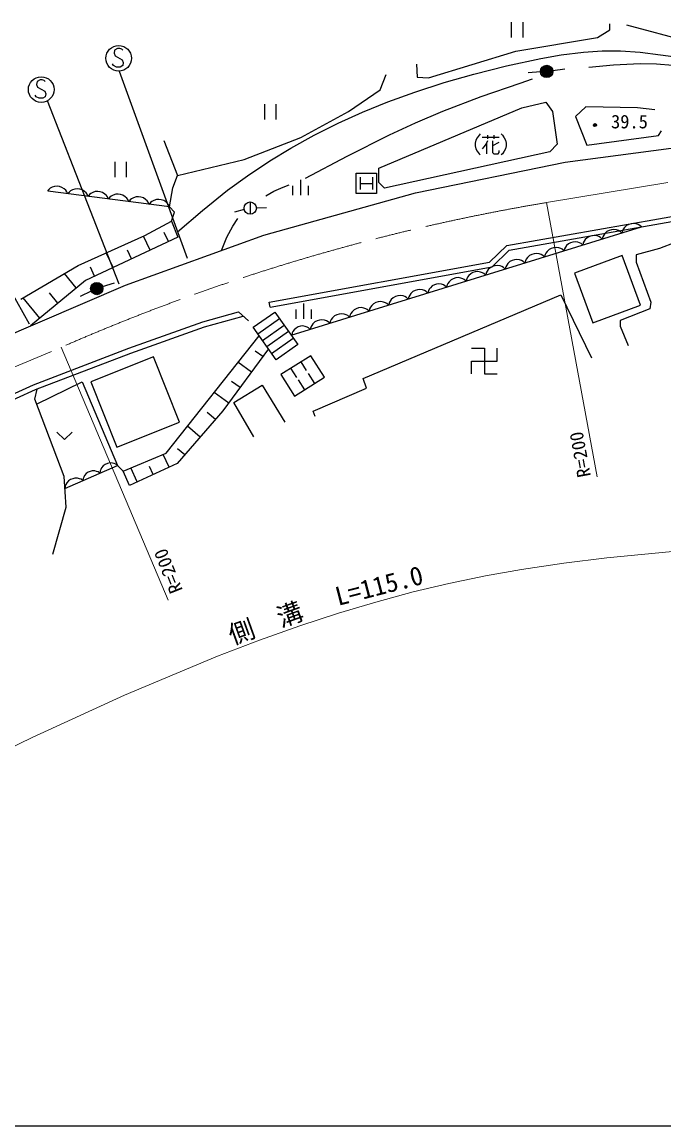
# Model space of a CAD drawing. Units: millimetres, scale not verified. Extents: x 40000 to 680000, y 20000 to 380000.
# Drawn here: x 94928 to 157506, y 205000 to 312586 of the extents above; entities that cross this region are included whole.
import ezdxf
from ezdxf.enums import TextEntityAlignment as Align

# ---------------------------------------------------------------- set-up
doc = ezdxf.new("R2010")
doc.units = ezdxf.units.MM
doc.header["$LTSCALE"] = 1000
doc.linetypes.add('CHAIN', pattern=[18.5, 12, -1.5, 3.5, -1.5])
for name, color, linetype, lineweight in [('M-BGD', 7, 'Continuous', 25), ('M-BGD-EXST', 7, 'Continuous', 25), ('M-BMK', 2, 'CHAIN', 13), ('M-STR-HTXT', 7, 'Continuous', 13), ('M-TTL-BAND', 7, 'Continuous', 25)]:
    doc.layers.add(name, color=color, linetype=linetype, lineweight=lineweight)
doc.styles.add('ＭＳ ゴシック', font='')
doc.styles.get('ＭＳ ゴシック').set_extended_font_data('MS Gothic')

msp = doc.modelspace()

# ---------------------------------------------------------------- linework, layer by layer
at = {"layer": 'M-BGD'}
for p, q in [((142627, 312586), (142627, 311086)), ((143767, 311086), (143767, 312586)), ((152226, 311830), (152226, 312426)), ((153872, 312311), (160485, 310541)), ((143062, 309744), (151034, 311085)), ((151034, 311085), (152226, 311830)), ((134567, 307136), (143062, 309744)), ((133375, 308477), (133450, 307211)), ((145475, 307732), (144277, 307655)), ((146667, 307859), (147854, 308035)), ((129829, 305976), (130439, 307472)), ((133450, 307211), (134567, 307136)), ((126766, 303876), (129829, 305976)), ((118550, 304586), (118550, 303086)), ((119690, 303086), (119690, 304586)), ((143666, 304229), (145994, 304788)), ((145994, 304788), (146646, 303857)), ((122097, 301342), (126766, 303876)), ((129695, 298362), (143666, 304229)), ((146646, 303857), (147112, 300690)), ((149906, 304322), (148881, 303391)), ((154935, 304229), (149906, 304322)), ((156612, 304043), (154935, 304229)), ((148881, 303391), (149999, 300597)), ((116578, 299183), (122097, 301342)), ((139297, 301318), (139177, 301078)), ((139477, 301558), (139297, 301318)), ((139597, 301678), (139477, 301558)), ((139777, 301378), (141457, 301378)), ((140317, 301558), (140317, 301198)), ((140917, 301558), (140917, 301198)), ((141637, 301678), (141757, 301558)), ((141757, 301558), (141937, 301318)), ((141937, 301318), (142057, 301078)), ((147892, 298942), (166283, 301373)), ((149999, 300597), (156984, 301528)), ((156984, 301528), (157264, 301994)), ((108749, 301037), (110078, 297630)), ((139177, 301078), (139117, 300778)), ((139117, 300778), (139117, 300538)), ((139117, 300538), (139177, 300238)), ((139177, 300238), (139297, 299998)), ((139957, 300418), (139777, 300238)), ((140077, 300598), (139957, 300418)), ((140197, 300778), (140077, 300598)), ((140317, 301018), (140197, 300778)), ((140197, 300778), (140197, 299758)), ((140797, 301018), (140797, 299878)), ((141397, 300838), (140797, 300538)), ((142057, 300238), (141937, 299998)), ((142057, 301078), (142117, 300778)), ((142117, 300538), (142057, 300238)), ((142117, 300778), (142117, 300538)), ((147112, 300690), (146366, 299945)), ((110078, 297630), (116578, 299183)), ((146366, 299945), (130254, 296406)), ((139297, 299998), (139477, 299758)), ((139477, 299758), (139597, 299638)), ((140797, 299878), (140917, 299758)), ((140917, 299758), (141337, 299758)), ((141337, 299758), (141457, 299878)), ((141457, 299878), (141457, 300058)), ((141757, 299758), (141637, 299638)), ((141937, 299998), (141757, 299758)), ((103956, 298964), (103956, 297464)), ((105096, 297464), (105096, 298964)), ((129695, 296965), (129695, 298362)), ((133297, 295936), (147892, 298942)), ((109620, 296440), (110078, 297630)), ((122058, 297214), (122058, 295714)), ((130254, 296406), (129695, 296965)), ((97541, 296278), (97396, 296095)), ((109298, 294565), (97424, 296091)), ((97675, 296382), (97541, 296278)), ((97849, 296480), (97675, 296382)), ((98102, 296569), (97849, 296480)), ((98345, 296578), (98102, 296569)), ((98583, 296547), (98345, 296578)), ((98816, 296477), (98583, 296547)), ((99039, 296327), (98816, 296477)), ((99182, 296188), (99039, 296327)), ((99286, 296054), (99182, 296188)), ((99380, 295840), (99286, 296054)), ((99524, 296023), (99380, 295840)), ((99659, 296127), (99524, 296023)), ((99833, 296225), (99659, 296127)), ((100086, 296314), (99833, 296225)), ((100329, 296323), (100086, 296314)), ((100567, 296292), (100329, 296323)), ((100800, 296222), (100567, 296292)), ((101023, 296073), (100800, 296222)), ((101166, 295933), (101023, 296073)), ((101270, 295799), (101166, 295933)), ((101642, 295872), (101508, 295768)), ((101816, 295971), (101642, 295872)), ((102070, 296059), (101816, 295971)), ((102313, 296068), (102070, 296059)), ((102551, 296037), (102313, 296068)), ((102784, 295967), (102551, 296037)), ((103006, 295818), (102784, 295967)), ((109298, 294565), (109620, 296440)), ((118495, 291830), (133297, 295936)), ((121308, 296614), (121308, 295714)), ((122808, 296614), (122808, 295714)), ((101363, 295585), (101270, 295799)), ((101508, 295768), (101363, 295585)), ((103150, 295678), (103006, 295818)), ((103254, 295544), (103150, 295678)), ((103347, 295330), (103254, 295544)), ((103492, 295513), (103347, 295330)), ((103626, 295617), (103492, 295513)), ((103800, 295716), (103626, 295617)), ((104053, 295804), (103800, 295716)), ((104296, 295813), (104053, 295804)), ((104534, 295783), (104296, 295813)), ((104767, 295712), (104534, 295783)), ((104990, 295563), (104767, 295712)), ((105134, 295423), (104990, 295563)), ((105237, 295289), (105134, 295423)), ((105331, 295075), (105237, 295289)), ((105475, 295258), (105331, 295075)), ((105610, 295362), (105475, 295258)), ((105784, 295461), (105610, 295362)), ((106037, 295549), (105784, 295461)), ((106280, 295558), (106037, 295549)), ((106518, 295528), (106280, 295558)), ((106751, 295457), (106518, 295528)), ((106974, 295308), (106751, 295457)), ((107117, 295168), (106974, 295308)), ((107221, 295034), (107117, 295168)), ((107314, 294820), (107221, 295034)), ((107459, 295003), (107314, 294820)), ((107593, 295107), (107459, 295003)), ((107767, 295206), (107593, 295107)), ((108021, 295294), (107767, 295206)), ((108264, 295303), (108021, 295294)), ((108502, 295273), (108264, 295303)), ((108735, 295202), (108502, 295273)), ((108958, 295053), (108735, 295202)), ((109101, 294913), (108958, 295053)), ((109205, 294779), (109101, 294913)), ((117175, 295058), (117175, 293858)), ((142182, 290808), (166168, 295039)), ((109298, 294565), (109205, 294779)), ((109803, 294059), (109298, 294565)), ((109489, 293182), (109803, 294059)), ((116594, 294306), (115626, 294054)), ((117774, 294485), (118773, 294530)), ((142420, 290342), (166226, 294542)), ((106884, 291775), (109489, 293182)), ((109489, 293182), (110109, 291609)), ((153856, 292751), (153662, 292566)), ((154073, 292861), (153856, 292751)), ((154302, 292931), (154073, 292861)), ((154543, 292964), (154302, 292931)), ((154808, 292920), (154543, 292964)), ((154997, 292853), (154808, 292920)), ((155147, 292774), (154997, 292853)), ((155320, 292618), (155147, 292774)), ((100398, 288866), (106884, 291775)), ((110109, 291609), (101096, 287412)), ((105005, 286957), (118495, 291830)), ((107405, 290350), (106766, 291722)), ((109208, 291189), (108797, 292072)), ((121170, 282062), (155320, 292618)), ((150034, 291570), (149840, 291385)), ((150251, 291679), (150034, 291570)), ((150481, 291750), (150251, 291679)), ((150722, 291783), (150481, 291750)), ((150987, 291739), (150722, 291783)), ((151175, 291672), (150987, 291739)), ((151325, 291592), (151175, 291672)), ((151499, 291437), (151325, 291592)), ((151554, 291663), (151499, 291437)), ((151634, 291813), (151554, 291663)), ((151751, 291975), (151634, 291813)), ((151945, 292161), (151751, 291975)), ((152162, 292270), (151945, 292161)), ((152392, 292341), (152162, 292270)), ((152633, 292373), (152392, 292341)), ((152897, 292330), (152633, 292373)), ((153086, 292262), (152897, 292330)), ((153236, 292183), (153086, 292262)), ((153410, 292027), (153236, 292183)), ((153465, 292254), (153410, 292027)), ((153544, 292404), (153465, 292254)), ((153662, 292566), (153544, 292404)), ((140513, 289187), (142182, 290808)), ((146525, 290528), (146308, 290418)), ((146755, 290598), (146525, 290528)), ((146996, 290631), (146755, 290598)), ((147261, 290587), (146996, 290631)), ((147449, 290520), (147261, 290587)), ((147599, 290441), (147449, 290520)), ((147825, 290500), (147773, 290285)), ((147901, 290643), (147825, 290500)), ((148012, 290797), (147901, 290643)), ((148196, 290973), (148012, 290797)), ((148403, 291077), (148196, 290973)), ((148621, 291144), (148403, 291077)), ((148850, 291175), (148621, 291144)), ((149101, 291133), (148850, 291175)), ((149280, 291069), (149101, 291133)), ((149423, 290994), (149280, 291069)), ((149588, 290846), (149423, 290994)), ((149644, 291073), (149588, 290846)), ((149723, 291223), (149644, 291073)), ((149840, 291385), (149723, 291223)), ((157062, 290516), (154812, 289905)), ((158608, 291089), (157062, 290516)), ((103800, 288671), (103137, 290095)), ((105602, 289511), (105212, 290349)), ((140752, 288722), (142420, 290342)), ((142933, 289417), (142704, 289346)), ((143174, 289450), (142933, 289417)), ((143439, 289406), (143174, 289450)), ((144086, 289480), (144007, 289330)), ((144203, 289642), (144086, 289480)), ((144397, 289828), (144203, 289642)), ((144615, 289937), (144397, 289828)), ((144844, 290008), (144615, 289937)), ((145085, 290040), (144844, 290008)), ((145350, 289997), (145085, 290040)), ((145538, 289929), (145350, 289997)), ((145688, 289850), (145538, 289929)), ((145862, 289694), (145688, 289850)), ((145917, 289921), (145862, 289694)), ((145997, 290071), (145917, 289921)), ((146114, 290233), (145997, 290071)), ((146308, 290418), (146114, 290233)), ((147773, 290285), (147599, 290441)), ((153435, 289830), (148786, 288102)), ((155229, 285004), (153435, 289830)), ((154812, 289905), (154812, 289181)), ((94819, 285576), (100398, 288866)), ((101997, 287832), (101593, 288701)), ((119033, 285284), (140513, 289187)), ((119123, 284792), (140752, 288722)), ((140382, 288461), (140264, 288299)), ((140576, 288647), (140382, 288461)), ((140793, 288756), (140576, 288647)), ((141022, 288827), (140793, 288756)), ((141263, 288859), (141022, 288827)), ((141528, 288815), (141263, 288859)), ((141716, 288748), (141528, 288815)), ((141867, 288669), (141716, 288748)), ((142040, 288513), (141867, 288669)), ((142096, 288740), (142040, 288513)), ((142175, 288890), (142096, 288740)), ((142292, 289052), (142175, 288890)), ((142486, 289237), (142292, 289052)), ((142704, 289346), (142486, 289237)), ((143627, 289339), (143439, 289406)), ((143777, 289259), (143627, 289339)), ((143951, 289104), (143777, 289259)), ((144007, 289330), (143951, 289104)), ((154812, 289181), (156223, 285289)), ((101096, 287412), (95765, 282988)), ((100208, 286675), (99049, 288071)), ((136560, 287280), (136443, 287118)), ((136754, 287465), (136560, 287280)), ((136971, 287574), (136754, 287465)), ((137201, 287645), (136971, 287574)), ((137442, 287678), (137201, 287645)), ((137707, 287634), (137442, 287678)), ((137895, 287567), (137707, 287634)), ((138045, 287488), (137895, 287567)), ((138219, 287332), (138045, 287488)), ((138274, 287558), (138219, 287332)), ((138353, 287708), (138274, 287558)), ((138471, 287870), (138353, 287708)), ((138665, 288056), (138471, 287870)), ((138882, 288165), (138665, 288056)), ((139112, 288236), (138882, 288165)), ((139353, 288269), (139112, 288236)), ((139617, 288225), (139353, 288269)), ((139806, 288157), (139617, 288225)), ((139956, 288078), (139806, 288157)), ((140129, 287923), (139956, 288078)), ((140185, 288149), (140129, 287923)), ((140264, 288299), (140185, 288149)), ((148786, 288102), (150580, 283276)), ((67914, 271024), (105005, 286957)), ((98430, 285200), (97593, 286209)), ((101667, 286363), (100580, 285854)), ((102782, 286799), (103925, 287164)), ((133028, 286314), (132834, 286128)), ((133245, 286423), (133028, 286314)), ((133475, 286493), (133245, 286423)), ((133716, 286526), (133475, 286493)), ((133981, 286482), (133716, 286526)), ((134169, 286415), (133981, 286482)), ((134319, 286336), (134169, 286415)), ((134493, 286180), (134319, 286336)), ((134545, 286395), (134493, 286180)), ((134621, 286538), (134545, 286395)), ((134732, 286692), (134621, 286538)), ((134916, 286868), (134732, 286692)), ((135123, 286972), (134916, 286868)), ((135341, 287039), (135123, 286972)), ((135570, 287070), (135341, 287039)), ((135821, 287028), (135570, 287070)), ((136000, 286964), (135821, 287028)), ((136143, 286889), (136000, 286964)), ((136308, 286741), (136143, 286889)), ((136363, 286968), (136308, 286741)), ((136443, 287118), (136363, 286968)), ((96653, 283725), (95019, 285694)), ((119123, 284792), (119033, 285284)), ((122356, 285164), (122356, 283664)), ((128195, 277856), (147467, 286018)), ((129206, 285132), (129012, 284947)), ((129424, 285241), (129206, 285132)), ((129653, 285312), (129424, 285241)), ((129894, 285345), (129653, 285312)), ((130159, 285301), (129894, 285345)), ((130347, 285234), (130159, 285301)), ((130497, 285154), (130347, 285234)), ((130671, 284999), (130497, 285154)), ((130727, 285225), (130671, 284999)), ((130806, 285375), (130727, 285225)), ((130923, 285537), (130806, 285375)), ((131117, 285723), (130923, 285537)), ((131335, 285832), (131117, 285723)), ((131564, 285903), (131335, 285832)), ((131805, 285936), (131564, 285903)), ((132070, 285892), (131805, 285936)), ((132258, 285824), (132070, 285892)), ((132408, 285745), (132258, 285824)), ((132582, 285589), (132408, 285745)), ((132637, 285816), (132582, 285589)), ((132717, 285966), (132637, 285816)), ((132834, 286128), (132717, 285966)), ((147467, 286018), (150443, 279876)), ((156223, 285289), (156147, 284641)), ((112548, 283376), (116029, 284330)), ((116029, 284330), (117012, 283484)), ((117462, 282836), (119582, 284324)), ((119582, 284324), (121810, 281150)), ((121606, 284564), (121606, 283664)), ((123106, 284564), (123106, 283664)), ((125602, 284060), (125385, 283951)), ((125832, 284131), (125602, 284060)), ((126073, 284164), (125832, 284131)), ((126337, 284120), (126073, 284164)), ((126526, 284052), (126337, 284120)), ((126676, 283973), (126526, 284052)), ((126905, 284044), (126849, 283818)), ((126984, 284194), (126905, 284044)), ((127102, 284356), (126984, 284194)), ((127296, 284542), (127102, 284356)), ((127513, 284651), (127296, 284542)), ((127742, 284722), (127513, 284651)), ((127983, 284754), (127742, 284722)), ((128248, 284710), (127983, 284754)), ((128436, 284643), (128248, 284710)), ((128587, 284564), (128436, 284643)), ((128760, 284408), (128587, 284564)), ((128816, 284635), (128760, 284408)), ((128895, 284785), (128816, 284635)), ((129012, 284947), (128895, 284785)), ((150580, 283276), (155229, 285004)), ((156147, 284641), (153248, 283496)), ((105347, 280801), (112548, 283376)), ((112698, 282899), (116486, 283937)), ((117908, 282201), (120028, 283689)), ((118353, 281566), (120473, 283054)), ((122290, 282965), (122061, 282934)), ((122541, 282923), (122290, 282965)), ((123163, 283013), (123083, 282863)), ((123280, 283175), (123163, 283013)), ((123474, 283360), (123280, 283175)), ((123691, 283469), (123474, 283360)), ((123921, 283540), (123691, 283469)), ((124162, 283573), (123921, 283540)), ((124427, 283529), (124162, 283573)), ((124615, 283462), (124427, 283529)), ((124765, 283383), (124615, 283462)), ((124939, 283227), (124765, 283383)), ((124994, 283453), (124939, 283227)), ((125073, 283604), (124994, 283453)), ((125191, 283765), (125073, 283604)), ((125385, 283951), (125191, 283765)), ((126849, 283818), (126676, 283973)), ((153248, 283496), (153248, 282962)), ((153248, 282962), (154011, 281055)), ((105521, 280332), (112698, 282899)), ((108967, 270568), (118034, 282022)), ((119690, 279662), (117462, 282836)), ((120919, 282420), (118799, 280932)), ((121265, 282290), (121213, 282075)), ((121341, 282433), (121265, 282290)), ((121452, 282587), (121341, 282433)), ((121636, 282763), (121452, 282587)), ((121843, 282867), (121636, 282763)), ((122061, 282934), (121843, 282867)), ((122720, 282859), (122541, 282923)), ((122863, 282784), (122720, 282859)), ((123028, 282636), (122863, 282784)), ((123083, 282863), (123028, 282636)), ((96054, 277223), (105347, 280801)), ((119245, 280297), (121365, 281785)), ((121810, 281150), (119690, 279662)), ((96246, 276762), (105521, 280332)), ((107744, 279954), (101640, 277522)), ((110284, 273579), (107744, 279954)), ((118940, 280731), (114517, 274697)), ((118387, 279977), (117638, 280526)), ((123067, 280072), (120167, 278241)), ((124400, 277962), (123067, 280072)), ((138756, 280792), (140006, 280792)), ((140006, 280792), (140006, 278292)), ((141256, 279542), (141256, 280792)), ((117281, 278468), (115977, 279424)), ((121706, 277946), (121134, 278851)), ((122100, 279462), (122622, 278636)), ((138756, 278292), (138756, 279542)), ((138756, 279542), (141256, 279542)), ((120167, 278241), (121500, 276131)), ((121500, 276131), (124400, 277962)), ((121860, 277702), (122467, 276741)), ((122811, 278336), (123433, 277351)), ((128500, 276903), (128195, 277856)), ((140006, 278292), (141256, 278292)), ((83579, 271635), (96054, 277223)), ((83784, 271179), (96246, 276762)), ((96164, 275827), (96393, 276818)), ((96348, 275343), (100776, 277532)), ((100776, 277532), (104246, 269376)), ((101640, 277522), (104180, 271147)), ((116175, 276960), (115360, 277558)), ((115559, 275494), (118336, 277203)), ((118336, 277203), (120534, 273602)), ((123312, 274652), (128500, 276903)), ((99025, 268311), (96164, 275827)), ((115070, 275451), (113654, 276489)), ((117512, 272168), (115559, 275494)), ((114517, 274697), (110034, 269547)), ((113770, 273839), (112983, 274523)), ((123503, 274156), (123312, 274652)), ((104180, 271147), (110284, 273579)), ((98306, 272631), (99056, 271911)), ((99056, 271911), (99806, 272631)), ((112276, 272122), (111045, 273193)), ((104771, 268804), (108967, 270568)), ((109260, 269193), (108685, 270450)), ((110781, 270405), (110091, 271006)), ((99100, 267123), (104246, 269376)), ((102593, 268984), (102534, 268834)), ((102686, 269149), (102593, 268984)), ((102849, 269345), (102686, 269149)), ((103043, 269471), (102849, 269345)), ((103252, 269563), (103043, 269471)), ((103476, 269620), (103252, 269563)), ((103730, 269607), (103476, 269620)), ((103915, 269563), (103730, 269607)), ((104066, 269504), (103915, 269563)), ((104246, 269376), (104066, 269504)), ((104246, 269376), (104771, 268804)), ((110034, 269547), (105391, 267421)), ((106165, 267775), (105545, 269129)), ((107713, 268484), (107354, 269267)), ((99216, 265297), (99025, 268311)), ((99654, 267988), (99460, 267861)), ((99862, 268079), (99654, 267988)), ((100087, 268136), (99862, 268079)), ((100341, 268123), (100087, 268136)), ((100526, 268079), (100341, 268123)), ((100676, 268020), (100526, 268079)), ((100857, 267892), (100676, 268020)), ((100884, 268100), (100857, 267892)), ((100939, 268243), (100884, 268100)), ((101028, 268399), (100939, 268243)), ((101182, 268585), (101028, 268399)), ((101366, 268704), (101182, 268585)), ((101564, 268791), (101366, 268704)), ((101776, 268845), (101564, 268791)), ((102017, 268832), (101776, 268845)), ((102192, 268791), (102017, 268832)), ((102335, 268736), (102192, 268791)), ((102506, 268614), (102335, 268736)), ((102534, 268834), (102506, 268614)), ((105391, 267421), (104771, 268804)), ((99145, 267350), (99116, 267130)), ((99203, 267500), (99145, 267350)), ((99297, 267665), (99203, 267500)), ((99460, 267861), (99297, 267665)), ((97919, 260720), (99216, 265297))]:
    msp.add_line(p, q, dxfattribs=at)
for points in [[(110077, 292153), (112507, 294235), (114955, 296197), (116899, 297612), (119070, 299056), (121129, 300307), (123412, 301572), (125744, 302742), (128118, 303817), (130578, 304816), (133209, 305770), (136067, 306685), (138960, 307500), (142163, 308308), (145514, 309042), (147495, 309384), (149680, 309654), (151471, 309775), (153265, 309791), (155180, 309655), (157180, 309406), (159375, 309116)], [(150171, 308182), (152591, 308410), (155200, 308549), (156794, 308529), (158374, 308394), (159794, 308155), (161346, 307781), (164335, 306873)], [(122567, 297368), (126635, 299533), (130743, 301604), (133281, 302778), (135958, 303904), (139699, 305317), (143480, 306637), (144696, 307052)], [(118699, 295642), (119470, 296092), (120385, 296495), (120960, 296713)], [(114358, 290336), (114904, 291627), (115489, 292708), (115961, 293440)]]:
    msp.add_lwpolyline(points, dxfattribs=at)
for centre, radius in [((146073, 307771), 600), ((146073, 307771), 528), ((146073, 307771), 456), ((146073, 307771), 384), ((146073, 307771), 312), ((146073, 307771), 240), ((146073, 307771), 168), ((146073, 307771), 96), ((146073, 307771), 24), ((150780, 302543), 150), ((150780, 302543), 90), ((150780, 302543), 30), ((117175, 294458), 600), ((102210, 286617), 600), ((102210, 286617), 528), ((102210, 286617), 456), ((102210, 286617), 384), ((102210, 286617), 312), ((102210, 286617), 240), ((102210, 286617), 168), ((102210, 286617), 96), ((102210, 286617), 24)]:
    msp.add_circle(centre, radius, dxfattribs=at)
at = {"layer": 'M-BGD-EXST'}
for p, q in [((103947, 309855), (103897, 309555)), ((104247, 310005), (103947, 309855)), ((104447, 310005), (104247, 310005)), ((104647, 309955), (104447, 310005)), ((104747, 309855), (104647, 309955)), ((103897, 309555), (103997, 309305)), ((103997, 309305), (104697, 308905)), ((104697, 308905), (104797, 308655)), ((103847, 308355), (103747, 308505)), ((104147, 308205), (103847, 308355)), ((104497, 308205), (104147, 308205)), ((104391, 307805), (111012, 289579)), ((104747, 308355), (104497, 308205)), ((104797, 308655), (104747, 308355)), ((96392, 306808), (96342, 306508)), ((96692, 306958), (96392, 306808)), ((96892, 306958), (96692, 306958)), ((97092, 306908), (96892, 306958)), ((97192, 306808), (97092, 306908)), ((96342, 306508), (96442, 306258)), ((96442, 306258), (97142, 305858)), ((97142, 305858), (97242, 305608)), ((97242, 305608), (97192, 305308)), ((96292, 305308), (96192, 305458)), ((96592, 305158), (96292, 305308)), ((96942, 305158), (96592, 305158)), ((97192, 305308), (96942, 305158)), ((104391, 287049), (97399, 304903)), ((85793, 300663), (95613, 283181)), ((127486, 295865), (127486, 297865)), ((127486, 297865), (129486, 297865)), ((127886, 297465), (127886, 296265)), ((129086, 297465), (129086, 296265)), ((129486, 297865), (129486, 295865)), ((129486, 295865), (127486, 295865)), ((127886, 296865), (129086, 296865))]:
    msp.add_line(p, q, dxfattribs=at)
for centre in [(104347, 309055), (96792, 306008)]:
    msp.add_circle(centre, 1250, dxfattribs=at)
at = {"layer": 'M-BMK'}
for p, q in [((146057, 294996), (162973, 297798)), ((69674, 268651), (98755, 280891))]:
    msp.add_line(p, q, dxfattribs=at)
msp.add_arc((179198, 97479), 200278, 99.52487, 113.68201, dxfattribs=at)
at = {"layer": 'M-STR-HTXT'}
for p, q in [((150986, 268270), (146057, 294996)), ((98755, 280891), (109158, 256250))]:
    msp.add_line(p, q, dxfattribs=at)
msp.add_lwpolyline([(171547, 262006), (161707, 261299), (151923, 260370), (147760, 259848), (143623, 259228), (140100, 258603), (136519, 257864), (133046, 257039), (129407, 256063), (125793, 254986), (122014, 253752), (118072, 252355), (113968, 250791), (104904, 246994), (95923, 242869), (86993, 238543), (81872, 236017)], dxfattribs=at)
at = {"layer": 'M-TTL-BAND'}
msp.add_line((40000, 205000), (579000, 205000), dxfattribs=at)

# ---------------------------------------------------------------- texts
at = {"layer": 'M-BGD', "style": 'ＭＳ ゴシック'}
msp.add_text('39.5', height=1320, dxfattribs=at).set_placement((152349, 301830), align=Align.BOTTOM_LEFT)
at = {"layer": 'M-STR-HTXT', "style": 'ＭＳ ゴシック'}
for s, height, rotation, p in [('R=200', 1320, 100.5, (150779, 268417)), ('R=200', 1320, 111.7, (110984, 257382)), ('L=115.0', 1833, 14.5, (125877, 255147)), ('側\u3000溝', 1833, 19.9, (115646, 251364))]:
    msp.add_text(s, height=height, rotation=rotation, dxfattribs=at).set_placement(p, align=Align.BOTTOM_LEFT)

doc.saveas('drawing.dxf')
